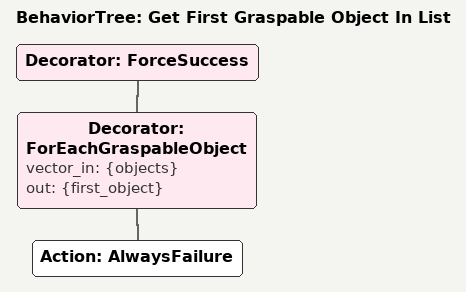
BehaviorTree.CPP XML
<?xml version='1.0' encoding='UTF-8'?>
<root BTCPP_format="4" main_tree_to_execute="Get First Graspable Object In List">
  <BehaviorTree ID="Get First Graspable Object In List">
    <Decorator ID="ForceSuccess">
      <Decorator ID="ForEachGraspableObject" vector_in="{objects}" out="{first_object}">
        <Action ID="AlwaysFailure"/>
      </Decorator>
    </Decorator>
  </BehaviorTree>
</root>
